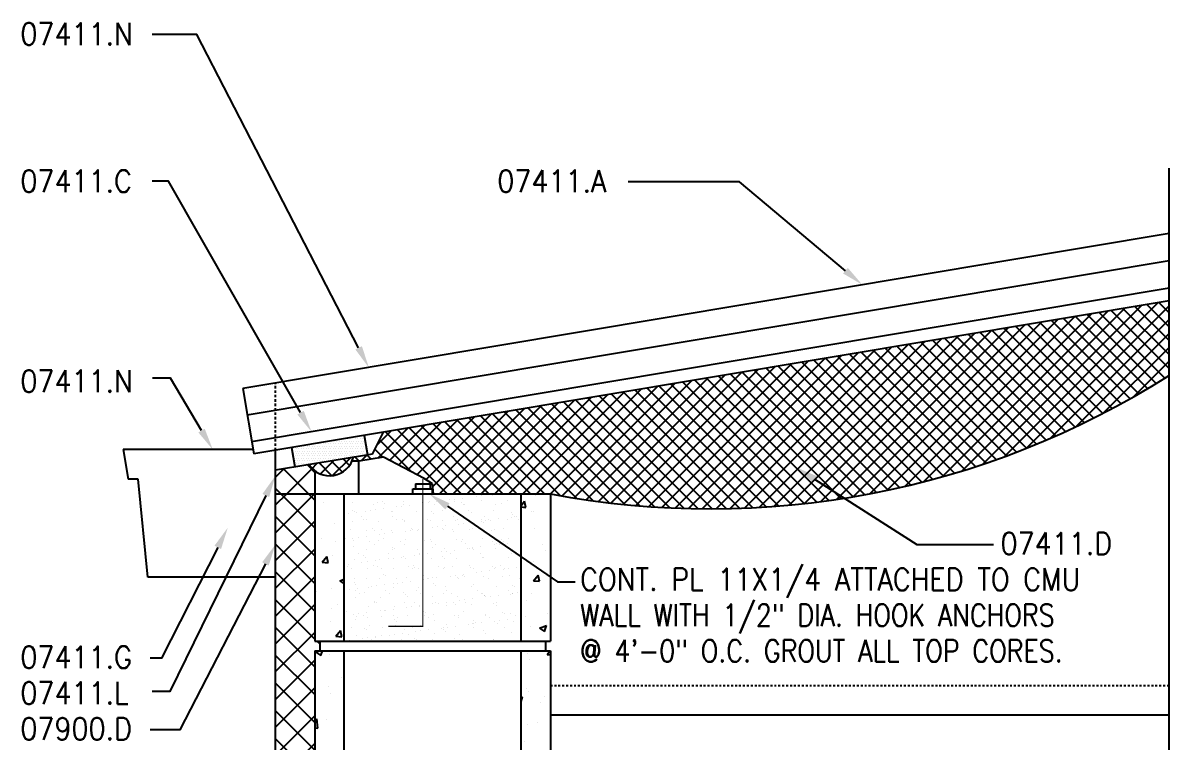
# Model space of a CAD drawing. Extents: x 10 to 698, y 9 to 300.
# Drawn here: x 297.1 to 355.5, y 248.4 to 285 of the extents above; entities that cross this region are included whole.
import ezdxf

# ---------------------------------------------------------------- set-up
doc = ezdxf.new("R2010")
doc.units = 0
doc.header["$LTSCALE"] = 0.5
doc.header["$MEASUREMENT"] = 0
doc.linetypes.add('HIDDEN', pattern=[0.375, 0.25, -0.125])
doc.linetypes.add('HIDDEN2', pattern=[0.1875, 0.125, -0.0625])
doc.layers.get('0').update_dxf_attribs({"linetype": 'CONTINUOUS'})
for name, color, linetype in [('A-ANNO-NOTE', 7, 'CONTINUOUS'), ('A-ANNO-SYMB', 7, 'CONTINUOUS'), ('A-SECT-MBND', 2, 'CONTINUOUS'), ('A-SECT-MCUT', 2, 'CONTINUOUS'), ('A-SECT-PATT', 8, 'CONTINUOUS')]:
    doc.layers.add(name, color=color, linetype=linetype)
doc.styles.add('NOTE', font='romans.shx', dxfattribs={"width": 0.9})

# ---------------------------------------------------------------- blocks, each defined once
blk = doc.blocks.new('*X309')
at = {"color": 0}
for p, q in [((347.108, 262.962), (354.957, 270.811)), ((355.505, 270.285), (354.975, 270.814)), ((343.005, 261.688), (351.56, 270.243)), ((343.973, 261.949), (352.409, 270.385)), ((344.976, 262.245), (353.259, 270.527)), ((346.019, 262.58), (354.108, 270.669)), ((348.251, 263.398), (355.505, 270.652)), ((355.289, 266.965), (351.946, 270.307)), ((355.505, 267.457), (352.552, 270.409)), ((355.505, 268.164), (353.158, 270.51)), ((355.505, 268.871), (353.764, 270.612)), ((355.505, 269.578), (354.369, 270.713)), ((339.411, 260.923), (348.163, 269.674)), ((340.273, 261.077), (349.012, 269.816)), ((341.158, 261.255), (349.862, 269.959)), ((342.068, 261.458), (350.711, 270.101)), ((352.6, 265.411), (348.312, 269.699)), ((353.06, 265.659), (348.918, 269.801)), ((349.46, 263.9), (355.505, 269.945)), ((353.515, 265.911), (349.524, 269.902)), ((353.965, 266.168), (350.129, 270.003)), ((354.411, 266.429), (350.735, 270.105)), ((354.852, 266.695), (351.341, 270.206)), ((336.158, 260.497), (344.766, 269.106)), ((336.945, 260.577), (345.616, 269.248)), ((337.749, 260.674), (346.465, 269.39)), ((338.57, 260.789), (347.314, 269.532)), ((349.744, 264.024), (344.678, 269.091)), ((350.232, 264.243), (345.283, 269.192)), ((350.716, 264.467), (345.889, 269.294)), ((351.194, 264.696), (346.495, 269.395)), ((351.667, 264.93), (347.101, 269.497)), ((352.136, 265.168), (347.706, 269.598)), ((350.751, 264.484), (355.505, 269.238)), ((333.155, 260.323), (341.369, 268.537)), ((333.885, 260.346), (342.219, 268.68)), ((334.629, 260.382), (343.068, 268.822)), ((335.386, 260.433), (343.917, 268.964)), ((346.708, 262.818), (341.043, 268.483)), ((347.227, 263.006), (341.649, 268.584)), ((347.741, 263.199), (342.255, 268.686)), ((348.25, 263.398), (342.86, 268.787)), ((348.753, 263.601), (343.466, 268.888)), ((349.251, 263.81), (344.072, 268.99)), ((352.149, 265.174), (355.505, 268.53)), ((330.351, 260.347), (337.973, 267.969)), ((331.035, 260.325), (338.822, 268.111)), ((331.731, 260.313), (339.671, 268.253)), ((332.437, 260.312), (340.52, 268.395)), ((344.027, 261.964), (338.014, 267.976)), ((344.575, 262.123), (338.62, 268.077)), ((345.117, 262.288), (339.226, 268.179)), ((345.653, 262.459), (339.832, 268.28)), ((346.183, 262.636), (340.437, 268.382)), ((327.711, 260.536), (334.576, 267.401)), ((328.357, 260.475), (335.425, 267.543)), ((329.012, 260.423), (336.274, 267.685)), ((329.677, 260.38), (337.123, 267.827)), ((340.606, 261.142), (334.38, 267.368)), ((341.193, 261.262), (334.986, 267.469)), ((341.773, 261.39), (335.591, 267.571)), ((342.346, 261.524), (336.197, 267.672)), ((342.912, 261.664), (336.803, 267.773)), ((343.473, 261.811), (337.409, 267.875)), ((353.693, 266.012), (355.505, 267.823)), ((325.21, 260.864), (331.179, 266.832)), ((325.823, 260.77), (332.028, 266.974)), ((326.444, 260.683), (332.877, 267.116)), ((327.073, 260.605), (333.727, 267.258)), ((336.93, 260.576), (330.746, 266.76)), ((337.562, 260.65), (331.351, 266.861)), ((338.186, 260.733), (331.957, 266.962)), ((338.803, 260.824), (332.563, 267.064)), ((339.411, 260.923), (333.169, 267.165)), ((340.012, 261.029), (333.774, 267.266)), ((355.462, 267.074), (355.505, 267.116)), ((322.593, 261.075), (327.782, 266.264)), ((323.3, 261.075), (328.631, 266.406)), ((324.007, 261.074), (329.48, 266.548)), ((324.605, 260.965), (330.33, 266.69)), ((332.944, 260.319), (327.111, 266.151)), ((333.633, 260.337), (327.717, 266.253)), ((334.311, 260.365), (328.323, 266.354)), ((334.98, 260.404), (328.928, 266.456)), ((335.639, 260.452), (329.534, 266.557)), ((336.289, 260.509), (330.14, 266.658)), ((319.058, 261.075), (323.536, 265.553)), ((319.765, 261.075), (324.385, 265.695)), ((320.472, 261.075), (325.234, 265.837)), ((321.179, 261.075), (326.084, 265.98)), ((321.886, 261.075), (326.933, 266.122)), ((329.326, 260.401), (324.082, 265.645)), ((330.075, 260.36), (324.688, 265.746)), ((330.81, 260.331), (325.294, 265.847)), ((331.533, 260.315), (325.9, 265.949)), ((332.244, 260.311), (326.505, 266.05)), ((317.199, 262.045), (320.139, 264.985)), ((317.656, 261.794), (320.988, 265.127)), ((318.012, 261.443), (321.837, 265.269)), ((318.35, 261.075), (322.687, 265.411)), ((324.501, 260.984), (320.448, 265.036)), ((325.35, 260.841), (321.054, 265.138)), ((326.18, 260.719), (321.659, 265.239)), ((326.991, 260.615), (322.265, 265.341)), ((327.785, 260.528), (322.871, 265.442)), ((328.563, 260.457), (323.477, 265.543)), ((315.22, 262.894), (316.742, 264.416)), ((315.812, 262.779), (317.591, 264.558)), ((316.274, 262.534), (318.441, 264.701)), ((316.737, 262.289), (319.29, 264.843)), ((320.167, 261.075), (316.814, 264.428)), ((320.874, 261.075), (317.419, 264.53)), ((321.581, 261.075), (318.025, 264.631)), ((322.288, 261.075), (318.631, 264.732)), ((322.995, 261.075), (319.237, 264.834)), ((323.702, 261.075), (319.842, 264.935)), ((315.169, 263.55), (315.893, 264.274)), ((316.937, 262.183), (315.306, 263.815)), ((318.753, 261.075), (315.602, 264.225)), ((319.46, 261.075), (316.208, 264.327)), ((315.476, 262.937), (315.065, 263.349)), ((314.265, 262.734), (314.048, 262.951)), ((314.371, 262.752), (314.675, 263.057)), ((314.871, 262.836), (314.653, 263.053))]:
    blk.add_line(p, q, dxfattribs=at)
blk = doc.blocks.new('*X308')
at = {"color": 0}
for p, q in [((314.213, 261.017), (314.213, 261.017)), ((315.77, 261.019), (315.77, 261.019)), ((317.033, 261.036), (317.033, 261.036)), ((317.327, 261.022), (317.327, 261.022)), ((318.884, 261.025), (318.884, 261.025)), ((320.213, 260.94), (320.213, 260.94)), ((320.441, 261.028), (320.441, 261.028)), ((320.474, 260.974), (320.474, 260.974)), ((320.88, 261.028), (320.88, 261.028)), ((320.972, 261.059), (320.972, 261.059)), ((321.064, 260.974), (321.064, 260.974)), ((321.998, 261.031), (321.998, 261.031)), ((313.917, 260.628), (313.917, 260.628)), ((314.972, 260.533), (314.972, 260.533)), ((315.196, 260.622), (315.196, 260.622)), ((315.438, 260.681), (315.438, 260.681)), ((315.497, 260.319), (315.497, 260.319)), ((315.53, 260.597), (315.53, 260.597)), ((316.176, 260.409), (316.176, 260.409)), ((316.436, 260.443), (316.436, 260.443)), ((316.529, 260.536), (316.529, 260.536)), ((316.546, 260.671), (316.546, 260.671)), ((316.843, 260.496), (316.843, 260.496)), ((317.468, 260.637), (317.468, 260.637)), ((317.522, 260.586), (317.522, 260.586)), ((317.782, 260.62), (317.782, 260.62)), ((317.855, 260.688), (317.855, 260.688)), ((318.086, 260.539), (318.086, 260.539)), ((318.188, 260.674), (318.188, 260.674)), ((318.868, 260.763), (318.868, 260.763)), ((319.128, 260.797), (319.128, 260.797)), ((319.134, 260.682), (319.134, 260.682)), ((319.469, 260.62), (319.469, 260.62)), ((319.534, 260.851), (319.534, 260.851)), ((319.561, 260.536), (319.561, 260.536)), ((319.643, 260.542), (319.643, 260.542)), ((320.485, 260.73), (320.485, 260.73)), ((321.2, 260.544), (321.2, 260.544)), ((321.499, 260.576), (321.499, 260.576)), ((321.793, 260.747), (321.793, 260.747)), ((313.744, 260.088), (313.744, 260.088)), ((313.935, 260.243), (313.935, 260.243)), ((314.027, 260.158), (314.027, 260.158)), ((314.151, 260.142), (314.151, 260.142)), ((314.406, 259.899), (314.406, 259.899)), ((314.462, 259.76), (314.462, 259.76)), ((314.593, 260.16), (314.593, 260.16)), ((314.616, 259.765), (314.616, 259.765)), ((314.83, 260.231), (314.83, 260.231)), ((315.09, 260.266), (315.09, 260.266)), ((315.902, 260.176), (315.902, 260.176)), ((315.963, 259.902), (315.963, 259.902)), ((315.965, 260.198), (315.965, 260.198)), ((316.174, 259.767), (316.174, 259.767)), ((316.463, 259.742), (316.463, 259.742)), ((317.181, 260.17), (317.181, 260.17)), ((317.52, 259.905), (317.52, 259.905)), ((317.731, 259.77), (317.731, 259.77)), ((317.887, 259.724), (317.887, 259.724)), ((317.966, 260.181), (317.966, 260.181)), ((318.058, 260.097), (318.058, 260.097)), ((318.531, 260.219), (318.531, 260.219)), ((319.077, 259.907), (319.077, 259.907)), ((319.166, 259.718), (319.166, 259.718)), ((319.288, 259.773), (319.288, 259.773)), ((319.84, 260.236), (319.84, 260.236)), ((319.996, 260.137), (319.996, 260.137)), ((320.516, 259.767), (320.516, 259.767)), ((320.634, 259.91), (320.634, 259.91)), ((320.845, 259.776), (320.845, 259.776)), ((320.935, 259.741), (320.935, 259.741)), ((321.119, 260.229), (321.119, 260.229)), ((321.341, 259.794), (321.341, 259.794)), ((321.825, 259.783), (321.825, 259.783)), ((321.997, 260.12), (321.997, 260.12)), ((322.02, 259.883), (322.02, 259.883)), ((322.089, 260.035), (322.089, 260.035)), ((322.191, 259.913), (322.191, 259.913)), ((322.281, 259.918), (322.281, 259.918)), ((322.402, 259.779), (322.402, 259.779)), ((322.469, 260.278), (322.469, 260.278)), ((313.818, 259.278), (313.818, 259.278)), ((313.948, 259.665), (313.948, 259.665)), ((314.624, 259.196), (314.624, 259.196)), ((314.96, 259.304), (314.96, 259.304)), ((315.052, 259.219), (315.052, 259.219)), ((315.227, 259.659), (315.227, 259.659)), ((315.376, 259.281), (315.376, 259.281)), ((315.933, 259.213), (315.933, 259.213)), ((316.555, 259.658), (316.555, 259.658)), ((316.578, 259.708), (316.578, 259.708)), ((316.637, 259.175), (316.637, 259.175)), ((316.897, 259.209), (316.897, 259.209)), ((316.933, 259.284), (316.933, 259.284)), ((316.99, 259.259), (316.99, 259.259)), ((317.212, 259.207), (317.212, 259.207)), ((317.304, 259.262), (317.304, 259.262)), ((317.983, 259.352), (317.983, 259.352)), ((318.243, 259.386), (318.243, 259.386)), ((318.49, 259.287), (318.49, 259.287)), ((318.493, 259.698), (318.493, 259.698)), ((318.563, 259.255), (318.563, 259.255)), ((318.649, 259.44), (318.649, 259.44)), ((318.991, 259.242), (318.991, 259.242)), ((319.083, 259.158), (319.083, 259.158)), ((319.329, 259.529), (319.329, 259.529)), ((319.589, 259.563), (319.589, 259.563)), ((319.871, 259.272), (319.871, 259.272)), ((319.995, 259.617), (319.995, 259.617)), ((320.047, 259.29), (320.047, 259.29)), ((320.494, 259.681), (320.494, 259.681)), ((320.586, 259.597), (320.586, 259.597)), ((320.674, 259.706), (320.674, 259.706)), ((321.021, 259.198), (321.021, 259.198)), ((321.151, 259.266), (321.151, 259.266)), ((321.604, 259.292), (321.604, 259.292)), ((322.501, 259.315), (322.501, 259.315)), ((313.549, 258.78), (313.549, 258.78)), ((313.945, 258.82), (313.945, 258.82)), ((313.98, 258.702), (313.98, 258.702)), ((314.205, 258.855), (314.205, 258.855)), ((314.612, 258.908), (314.612, 258.908)), ((314.809, 258.647), (314.809, 258.647)), ((315.259, 258.695), (315.259, 258.695)), ((315.291, 258.997), (315.291, 258.997)), ((315.487, 258.82), (315.487, 258.82)), ((315.551, 259.032), (315.551, 259.032)), ((315.958, 259.085), (315.958, 259.085)), ((316.367, 258.65), (316.367, 258.65)), ((316.609, 258.744), (316.609, 258.744)), ((317.488, 258.803), (317.488, 258.803)), ((317.58, 258.719), (317.58, 258.719)), ((317.918, 258.761), (317.918, 258.761)), ((317.924, 258.653), (317.924, 258.653)), ((319.197, 258.755), (319.197, 258.755)), ((319.481, 258.655), (319.481, 258.655)), ((319.518, 258.759), (319.518, 258.759)), ((320.548, 258.803), (320.548, 258.803)), ((321.038, 258.658), (321.038, 258.658)), ((321.519, 258.742), (321.519, 258.742)), ((321.611, 258.657), (321.611, 258.657)), ((321.802, 258.56), (321.802, 258.56)), ((321.856, 258.82), (321.856, 258.82)), ((322.481, 258.65), (322.481, 258.65)), ((313.984, 258.382), (313.984, 258.382)), ((314.222, 258.026), (314.222, 258.026)), ((314.656, 258.233), (314.656, 258.233)), ((315.02, 258.513), (315.02, 258.513)), ((315.779, 258.029), (315.779, 258.029)), ((315.965, 258.25), (315.965, 258.25)), ((315.985, 258.364), (315.985, 258.364)), ((316.077, 258.28), (316.077, 258.28)), ((316.577, 258.515), (316.577, 258.515)), ((317.244, 258.243), (317.244, 258.243)), ((317.336, 258.032), (317.336, 258.032)), ((317.358, 257.975), (317.358, 257.975)), ((317.765, 258.029), (317.765, 258.029)), ((318.015, 258.32), (318.015, 258.32)), ((318.134, 258.518), (318.134, 258.518)), ((318.444, 258.118), (318.444, 258.118)), ((318.594, 258.292), (318.594, 258.292)), ((318.704, 258.152), (318.704, 258.152)), ((318.893, 258.035), (318.893, 258.035)), ((319.11, 258.206), (319.11, 258.206)), ((319.691, 258.521), (319.691, 258.521)), ((319.79, 258.295), (319.79, 258.295)), ((319.903, 258.309), (319.903, 258.309)), ((320.016, 258.303), (320.016, 258.303)), ((320.05, 258.329), (320.05, 258.329)), ((320.108, 258.219), (320.108, 258.219)), ((320.451, 258.037), (320.451, 258.037)), ((320.456, 258.383), (320.456, 258.383)), ((321.135, 258.472), (321.135, 258.472)), ((321.182, 258.303), (321.182, 258.303)), ((321.249, 258.524), (321.249, 258.524)), ((321.396, 258.507), (321.396, 258.507)), ((322.008, 258.04), (322.008, 258.04)), ((322.046, 258.259), (322.046, 258.259)), ((313.656, 257.392), (313.656, 257.392)), ((313.727, 257.497), (313.727, 257.497)), ((314.011, 257.738), (314.011, 257.738)), ((314.406, 257.586), (314.406, 257.586)), ((314.482, 257.926), (314.482, 257.926)), ((314.574, 257.841), (314.574, 257.841)), ((314.666, 257.621), (314.666, 257.621)), ((315.009, 257.443), (315.009, 257.443)), ((315.073, 257.674), (315.073, 257.674)), ((315.213, 257.395), (315.213, 257.395)), ((315.29, 257.732), (315.29, 257.732)), ((315.752, 257.764), (315.752, 257.764)), ((316.012, 257.798), (316.012, 257.798)), ((316.419, 257.851), (316.419, 257.851)), ((316.512, 257.881), (316.512, 257.881)), ((316.641, 257.781), (316.641, 257.781)), ((316.77, 257.398), (316.77, 257.398)), ((317.01, 257.425), (317.01, 257.425)), ((317.098, 257.941), (317.098, 257.941)), ((317.95, 257.797), (317.95, 257.797)), ((318.327, 257.4), (318.327, 257.4)), ((318.513, 257.864), (318.513, 257.864)), ((318.605, 257.78), (318.605, 257.78)), ((319.04, 257.381), (319.04, 257.381)), ((319.229, 257.791), (319.229, 257.791)), ((319.884, 257.403), (319.884, 257.403)), ((320.543, 257.82), (320.543, 257.82)), ((320.579, 257.84), (320.579, 257.84)), ((321.442, 257.406), (321.442, 257.406)), ((321.888, 257.857), (321.888, 257.857)), ((313.506, 257.004), (313.506, 257.004)), ((313.867, 257.258), (313.867, 257.258)), ((314.687, 257.269), (314.687, 257.269)), ((315.424, 257.261), (315.424, 257.261)), ((315.507, 256.987), (315.507, 256.987)), ((315.599, 256.902), (315.599, 256.902)), ((315.996, 257.286), (315.996, 257.286)), ((316.672, 256.817), (316.672, 256.817)), ((316.981, 257.263), (316.981, 257.263)), ((317.102, 257.341), (317.102, 257.341)), ((317.275, 257.28), (317.275, 257.28)), ((317.537, 256.942), (317.537, 256.942)), ((317.981, 256.834), (317.981, 256.834)), ((318.538, 257.266), (318.538, 257.266)), ((318.626, 257.329), (318.626, 257.329)), ((318.905, 256.884), (318.905, 256.884)), ((319.165, 256.918), (319.165, 256.918)), ((319.26, 256.828), (319.26, 256.828)), ((319.538, 256.925), (319.538, 256.925)), ((319.571, 256.972), (319.571, 256.972)), ((319.63, 256.841), (319.63, 256.841)), ((319.934, 257.345), (319.934, 257.345)), ((320.095, 257.269), (320.095, 257.269)), ((320.251, 257.061), (320.251, 257.061)), ((320.511, 257.096), (320.511, 257.096)), ((320.611, 256.877), (320.611, 256.877)), ((320.917, 257.149), (320.917, 257.149)), ((321.041, 257.364), (321.041, 257.364)), ((321.133, 257.28), (321.133, 257.28)), ((321.214, 257.339), (321.214, 257.339)), ((321.568, 256.881), (321.568, 256.881)), ((321.596, 257.238), (321.596, 257.238)), ((321.652, 257.272), (321.652, 257.272)), ((321.857, 257.273), (321.857, 257.273)), ((321.919, 256.893), (321.919, 256.893)), ((322.263, 257.326), (322.263, 257.326)), ((314.004, 256.548), (314.004, 256.548)), ((314.043, 256.775), (314.043, 256.775)), ((314.096, 256.463), (314.096, 256.463)), ((314.188, 256.263), (314.188, 256.263)), ((314.626, 256.774), (314.626, 256.774)), ((314.719, 256.306), (314.719, 256.306)), ((314.867, 256.353), (314.867, 256.353)), ((315.127, 256.387), (315.127, 256.387)), ((315.322, 256.769), (315.322, 256.769)), ((315.534, 256.44), (315.534, 256.44)), ((316.028, 256.323), (316.028, 256.323)), ((316.034, 256.503), (316.034, 256.503)), ((316.183, 256.777), (316.183, 256.777)), ((316.213, 256.53), (316.213, 256.53)), ((316.473, 256.564), (316.473, 256.564)), ((316.88, 256.617), (316.88, 256.617)), ((317.307, 256.317), (317.307, 256.317)), ((317.559, 256.707), (317.559, 256.707)), ((317.74, 256.78), (317.74, 256.78)), ((317.819, 256.741), (317.819, 256.741)), ((318.034, 256.486), (318.034, 256.486)), ((318.127, 256.402), (318.127, 256.402)), ((318.226, 256.795), (318.226, 256.795)), ((318.657, 256.365), (318.657, 256.365)), ((319.297, 256.783), (319.297, 256.783)), ((319.966, 256.382), (319.966, 256.382)), ((320.065, 256.442), (320.065, 256.442)), ((320.854, 256.785), (320.854, 256.785)), ((321.245, 256.376), (321.245, 256.376)), ((322.065, 256.425), (322.065, 256.425)), ((322.158, 256.34), (322.158, 256.34)), ((322.411, 256.788), (322.411, 256.788)), ((313.521, 256.175), (313.521, 256.175)), ((313.781, 256.21), (313.781, 256.21)), ((314.06, 256.14), (314.06, 256.14)), ((314.074, 255.811), (314.074, 255.811)), ((314.271, 256.006), (314.271, 256.006)), ((314.531, 256.065), (314.531, 256.065)), ((315.353, 255.805), (315.353, 255.805)), ((315.617, 256.143), (315.617, 256.143)), ((315.828, 256.008), (315.828, 256.008)), ((316.531, 256.047), (316.531, 256.047)), ((316.624, 255.963), (316.624, 255.963)), ((316.704, 255.854), (316.704, 255.854)), ((317.174, 256.146), (317.174, 256.146)), ((317.385, 256.011), (317.385, 256.011)), ((318.013, 255.871), (318.013, 255.871)), ((318.562, 256.003), (318.562, 256.003)), ((318.731, 256.148), (318.731, 256.148)), ((318.942, 256.014), (318.942, 256.014)), ((319.292, 255.864), (319.292, 255.864)), ((319.366, 255.65), (319.366, 255.65)), ((319.626, 255.684), (319.626, 255.684)), ((320.032, 255.738), (320.032, 255.738)), ((320.288, 256.151), (320.288, 256.151)), ((320.499, 256.017), (320.499, 256.017)), ((320.562, 255.986), (320.562, 255.986)), ((320.642, 255.913), (320.642, 255.913)), ((320.655, 255.902), (320.655, 255.902)), ((320.712, 255.827), (320.712, 255.827)), ((320.972, 255.862), (320.972, 255.862)), ((321.378, 255.915), (321.378, 255.915)), ((321.845, 256.154), (321.845, 256.154)), ((321.951, 255.93), (321.951, 255.93)), ((322.056, 256.02), (322.056, 256.02)), ((322.057, 256.005), (322.057, 256.005)), ((322.318, 256.039), (322.318, 256.039)), ((313.525, 255.17), (313.525, 255.17)), ((313.617, 255.085), (313.617, 255.085)), ((314.75, 255.343), (314.75, 255.343)), ((315.028, 255.609), (315.028, 255.609)), ((315.03, 255.522), (315.03, 255.522)), ((315.121, 255.524), (315.121, 255.524)), ((315.328, 255.119), (315.328, 255.119)), ((315.555, 255.126), (315.555, 255.126)), ((315.588, 255.153), (315.588, 255.153)), ((315.995, 255.206), (315.995, 255.206)), ((316.059, 255.359), (316.059, 255.359)), ((316.587, 255.525), (316.587, 255.525)), ((316.674, 255.296), (316.674, 255.296)), ((316.934, 255.33), (316.934, 255.33)), ((317.059, 255.564), (317.059, 255.564)), ((317.338, 255.353), (317.338, 255.353)), ((317.341, 255.384), (317.341, 255.384)), ((317.556, 255.108), (317.556, 255.108)), ((318.02, 255.473), (318.02, 255.473)), ((318.144, 255.528), (318.144, 255.528)), ((318.28, 255.507), (318.28, 255.507)), ((318.687, 255.561), (318.687, 255.561)), ((318.689, 255.402), (318.689, 255.402)), ((319.059, 255.547), (319.059, 255.547)), ((319.151, 255.463), (319.151, 255.463)), ((319.586, 255.064), (319.586, 255.064)), ((319.701, 255.531), (319.701, 255.531)), ((319.997, 255.419), (319.997, 255.419)), ((321.09, 255.503), (321.09, 255.503)), ((321.258, 255.533), (321.258, 255.533)), ((321.277, 255.412), (321.277, 255.412)), ((321.587, 255.047), (321.587, 255.047)), ((313.982, 254.941), (313.982, 254.941)), ((314.052, 254.687), (314.052, 254.687)), ((314.106, 254.848), (314.106, 254.848)), ((314.242, 254.976), (314.242, 254.976)), ((314.464, 254.888), (314.464, 254.888)), ((314.649, 255.029), (314.649, 255.029)), ((314.675, 254.754), (314.675, 254.754)), ((315.385, 254.842), (315.385, 254.842)), ((316.021, 254.891), (316.021, 254.891)), ((316.053, 254.67), (316.053, 254.67)), ((316.145, 254.585), (316.145, 254.585)), ((316.232, 254.756), (316.232, 254.756)), ((316.735, 254.89), (316.735, 254.89)), ((317.578, 254.894), (317.578, 254.894)), ((317.648, 255.024), (317.648, 255.024)), ((317.789, 254.759), (317.789, 254.759)), ((318.044, 254.907), (318.044, 254.907)), ((318.083, 254.625), (318.083, 254.625)), ((319.135, 254.896), (319.135, 254.896)), ((319.323, 254.901), (319.323, 254.901)), ((319.346, 254.762), (319.346, 254.762)), ((320.084, 254.608), (320.084, 254.608)), ((320.176, 254.524), (320.176, 254.524)), ((320.493, 254.504), (320.493, 254.504)), ((320.674, 254.95), (320.674, 254.95)), ((320.692, 254.899), (320.692, 254.899)), ((320.903, 254.765), (320.903, 254.765)), ((321.173, 254.594), (321.173, 254.594)), ((321.433, 254.628), (321.433, 254.628)), ((321.679, 254.963), (321.679, 254.963)), ((321.839, 254.681), (321.839, 254.681)), ((321.982, 254.966), (321.982, 254.966)), ((322.114, 254.564), (322.114, 254.564)), ((322.249, 254.902), (322.249, 254.902)), ((322.46, 254.768), (322.46, 254.768)), ((313.877, 254.267), (313.877, 254.267)), ((314.137, 253.885), (314.137, 253.885)), ((314.55, 254.231), (314.55, 254.231)), ((314.642, 254.146), (314.642, 254.146)), ((314.782, 254.379), (314.782, 254.379)), ((315.416, 253.878), (315.416, 253.878)), ((315.434, 254.27), (315.434, 254.27)), ((315.789, 253.885), (315.789, 253.885)), ((316.049, 253.919), (316.049, 253.919)), ((316.091, 254.396), (316.091, 254.396)), ((316.456, 253.973), (316.456, 253.973)), ((316.58, 254.187), (316.58, 254.187)), ((316.767, 253.927), (316.767, 253.927)), ((316.991, 254.273), (316.991, 254.273)), ((317.135, 254.062), (317.135, 254.062)), ((317.37, 254.39), (317.37, 254.39)), ((317.395, 254.096), (317.395, 254.096)), ((317.802, 254.15), (317.802, 254.15)), ((318.076, 253.944), (318.076, 253.944)), ((318.481, 254.239), (318.481, 254.239)), ((318.548, 254.276), (318.548, 254.276)), ((318.581, 254.169), (318.581, 254.169)), ((318.673, 254.085), (318.673, 254.085)), ((318.72, 254.438), (318.72, 254.438)), ((318.741, 254.273), (318.741, 254.273)), ((319.148, 254.327), (319.148, 254.327)), ((319.355, 253.938), (319.355, 253.938)), ((319.827, 254.416), (319.827, 254.416)), ((320.029, 254.455), (320.029, 254.455)), ((320.087, 254.451), (320.087, 254.451)), ((320.105, 254.278), (320.105, 254.278)), ((320.611, 254.125), (320.611, 254.125)), ((320.705, 253.986), (320.705, 253.986)), ((321.308, 254.449), (321.308, 254.449)), ((321.662, 254.281), (321.662, 254.281)), ((322.014, 254.003), (322.014, 254.003)), ((313.764, 253.618), (313.764, 253.618)), ((314.443, 253.708), (314.443, 253.708)), ((314.703, 253.742), (314.703, 253.742)), ((314.868, 253.636), (314.868, 253.636)), ((315.077, 253.748), (315.077, 253.748)), ((315.11, 253.795), (315.11, 253.795)), ((316.425, 253.639), (316.425, 253.639)), ((317.078, 253.73), (317.078, 253.73)), ((317.17, 253.646), (317.17, 253.646)), ((317.982, 253.642), (317.982, 253.642)), ((319.108, 253.686), (319.108, 253.686)), ((319.539, 253.644), (319.539, 253.644)), ((321.096, 253.647), (321.096, 253.647)), ((321.109, 253.669), (321.109, 253.669)), ((321.201, 253.585), (321.201, 253.585))]:
    blk.add_line(p, q, dxfattribs=at)
blk = doc.blocks.new('*X307')
at = {"color": 0}
for p, q in [((313.562, 263.875), (313.562, 263.875)), ((313.687, 263.875), (313.687, 263.875)), ((313.812, 263.875), (313.812, 263.875)), ((313.937, 263.875), (313.937, 263.875)), ((314.062, 263.875), (314.062, 263.875)), ((314.187, 263.875), (314.187, 263.875)), ((314.312, 263.875), (314.312, 263.875)), ((314.375, 264), (314.375, 264)), ((314.437, 263.875), (314.437, 263.875)), ((314.5, 264), (314.5, 264)), ((310.875, 263.25), (310.875, 263.25)), ((310.937, 263.375), (310.937, 263.375)), ((311, 263.25), (311, 263.25)), ((311.062, 263.375), (311.062, 263.375)), ((311.125, 263.25), (311.125, 263.25)), ((311.187, 263.375), (311.187, 263.375)), ((311.25, 263.25), (311.25, 263.25)), ((311.312, 263.375), (311.312, 263.375)), ((311.375, 263.5), (311.375, 263.5)), ((311.375, 263.25), (311.375, 263.25)), ((311.437, 263.375), (311.437, 263.375)), ((311.5, 263.5), (311.5, 263.5)), ((311.5, 263.25), (311.5, 263.25)), ((311.562, 263.375), (311.562, 263.375)), ((311.625, 263.5), (311.625, 263.5)), ((311.625, 263.25), (311.625, 263.25)), ((311.687, 263.375), (311.687, 263.375)), ((311.75, 263.5), (311.75, 263.5)), ((311.75, 263.25), (311.75, 263.25)), ((311.812, 263.375), (311.812, 263.375)), ((311.875, 263.5), (311.875, 263.5)), ((311.875, 263.25), (311.875, 263.25)), ((311.937, 263.375), (311.937, 263.375)), ((312, 263.5), (312, 263.5)), ((312, 263.25), (312, 263.25)), ((312.062, 263.625), (312.062, 263.625)), ((312.062, 263.375), (312.062, 263.375)), ((312.125, 263.5), (312.125, 263.5)), ((312.125, 263.25), (312.125, 263.25)), ((312.187, 263.625), (312.187, 263.625)), ((312.187, 263.375), (312.187, 263.375)), ((312.25, 263.5), (312.25, 263.5)), ((312.25, 263.25), (312.25, 263.25)), ((312.312, 263.625), (312.312, 263.625)), ((312.312, 263.375), (312.312, 263.375)), ((312.375, 263.5), (312.375, 263.5)), ((312.375, 263.25), (312.375, 263.25)), ((312.437, 263.625), (312.437, 263.625)), ((312.437, 263.375), (312.437, 263.375)), ((312.5, 263.5), (312.5, 263.5)), ((312.5, 263.25), (312.5, 263.25)), ((312.562, 263.625), (312.562, 263.625)), ((312.562, 263.375), (312.562, 263.375)), ((312.625, 263.5), (312.625, 263.5)), ((312.625, 263.25), (312.625, 263.25)), ((312.687, 263.625), (312.687, 263.625)), ((312.687, 263.375), (312.687, 263.375)), ((312.75, 263.5), (312.75, 263.5)), ((312.75, 263.25), (312.75, 263.25)), ((312.812, 263.625), (312.812, 263.625)), ((312.812, 263.375), (312.812, 263.375)), ((312.875, 263.75), (312.875, 263.75)), ((312.875, 263.5), (312.875, 263.5)), ((312.875, 263.25), (312.875, 263.25)), ((312.937, 263.625), (312.937, 263.625)), ((312.937, 263.375), (312.937, 263.375)), ((313, 263.75), (313, 263.75)), ((313, 263.5), (313, 263.5)), ((313, 263.25), (313, 263.25)), ((313.062, 263.625), (313.062, 263.625)), ((313.062, 263.375), (313.062, 263.375)), ((313.125, 263.75), (313.125, 263.75)), ((313.125, 263.5), (313.125, 263.5)), ((313.125, 263.25), (313.125, 263.25)), ((313.187, 263.625), (313.187, 263.625)), ((313.187, 263.375), (313.187, 263.375)), ((313.25, 263.75), (313.25, 263.75)), ((313.25, 263.5), (313.25, 263.5)), ((313.25, 263.25), (313.25, 263.25)), ((313.312, 263.625), (313.312, 263.625)), ((313.312, 263.375), (313.312, 263.375)), ((313.375, 263.75), (313.375, 263.75)), ((313.375, 263.5), (313.375, 263.5)), ((313.375, 263.25), (313.375, 263.25)), ((313.437, 263.625), (313.437, 263.625)), ((313.437, 263.375), (313.437, 263.375)), ((313.5, 263.75), (313.5, 263.75)), ((313.5, 263.5), (313.5, 263.5)), ((313.5, 263.25), (313.5, 263.25)), ((313.562, 263.625), (313.562, 263.625)), ((313.562, 263.375), (313.562, 263.375)), ((313.625, 263.75), (313.625, 263.75)), ((313.625, 263.5), (313.625, 263.5)), ((313.625, 263.25), (313.625, 263.25)), ((313.687, 263.625), (313.687, 263.625)), ((313.687, 263.375), (313.687, 263.375)), ((313.75, 263.75), (313.75, 263.75)), ((313.75, 263.5), (313.75, 263.5)), ((313.75, 263.25), (313.75, 263.25)), ((313.812, 263.625), (313.812, 263.625)), ((313.812, 263.375), (313.812, 263.375)), ((313.875, 263.75), (313.875, 263.75)), ((313.875, 263.5), (313.875, 263.5)), ((313.875, 263.25), (313.875, 263.25)), ((313.937, 263.625), (313.937, 263.625)), ((313.937, 263.375), (313.937, 263.375)), ((314, 263.75), (314, 263.75)), ((314, 263.5), (314, 263.5)), ((314, 263.25), (314, 263.25)), ((314.062, 263.625), (314.062, 263.625)), ((314.062, 263.375), (314.062, 263.375)), ((314.125, 263.75), (314.125, 263.75)), ((314.125, 263.5), (314.125, 263.5)), ((314.125, 263.25), (314.125, 263.25)), ((314.187, 263.625), (314.187, 263.625)), ((314.187, 263.375), (314.187, 263.375)), ((314.25, 263.75), (314.25, 263.75)), ((314.25, 263.5), (314.25, 263.5)), ((314.25, 263.25), (314.25, 263.25)), ((314.312, 263.625), (314.312, 263.625)), ((314.312, 263.375), (314.312, 263.375)), ((314.375, 263.75), (314.375, 263.75)), ((314.375, 263.5), (314.375, 263.5)), ((314.375, 263.25), (314.375, 263.25)), ((314.437, 263.625), (314.437, 263.625)), ((314.437, 263.375), (314.437, 263.375)), ((314.5, 263.75), (314.5, 263.75)), ((314.5, 263.5), (314.5, 263.5)), ((314.5, 263.25), (314.5, 263.25)), ((314.562, 263.625), (314.562, 263.625)), ((314.562, 263.375), (314.562, 263.375)), ((314.625, 263.25), (314.625, 263.25)), ((310.937, 263.125), (310.937, 263.125)), ((310.937, 262.875), (310.937, 262.875)), ((311, 263), (311, 263)), ((311, 262.75), (311, 262.75)), ((311.062, 263.125), (311.062, 263.125)), ((311.062, 262.875), (311.062, 262.875)), ((311.125, 263), (311.125, 263)), ((311.125, 262.75), (311.125, 262.75)), ((311.187, 263.125), (311.187, 263.125)), ((311.187, 262.875), (311.187, 262.875)), ((311.25, 263), (311.25, 263)), ((311.25, 262.75), (311.25, 262.75)), ((311.312, 263.125), (311.312, 263.125)), ((311.312, 262.875), (311.312, 262.875)), ((311.375, 263), (311.375, 263)), ((311.375, 262.75), (311.375, 262.75)), ((311.437, 263.125), (311.437, 263.125)), ((311.437, 262.875), (311.437, 262.875)), ((311.5, 263), (311.5, 263)), ((311.5, 262.75), (311.5, 262.75)), ((311.562, 263.125), (311.562, 263.125)), ((311.562, 262.875), (311.562, 262.875)), ((311.625, 263), (311.625, 263)), ((311.625, 262.75), (311.625, 262.75)), ((311.687, 263.125), (311.687, 263.125)), ((311.687, 262.875), (311.687, 262.875)), ((311.75, 263), (311.75, 263)), ((311.75, 262.75), (311.75, 262.75)), ((311.812, 263.125), (311.812, 263.125)), ((311.812, 262.875), (311.812, 262.875)), ((311.875, 263), (311.875, 263)), ((311.875, 262.75), (311.875, 262.75)), ((311.937, 263.125), (311.937, 263.125)), ((311.937, 262.875), (311.937, 262.875)), ((312, 263), (312, 263)), ((312, 262.75), (312, 262.75)), ((312.062, 263.125), (312.062, 263.125)), ((312.062, 262.875), (312.062, 262.875)), ((312.125, 263), (312.125, 263)), ((312.125, 262.75), (312.125, 262.75)), ((312.187, 263.125), (312.187, 263.125)), ((312.187, 262.875), (312.187, 262.875)), ((312.25, 263), (312.25, 263)), ((312.25, 262.75), (312.25, 262.75)), ((312.312, 263.125), (312.312, 263.125)), ((312.312, 262.875), (312.312, 262.875)), ((312.375, 263), (312.375, 263)), ((312.375, 262.75), (312.375, 262.75)), ((312.437, 263.125), (312.437, 263.125)), ((312.437, 262.875), (312.437, 262.875)), ((312.5, 263), (312.5, 263)), ((312.5, 262.75), (312.5, 262.75)), ((312.562, 263.125), (312.562, 263.125)), ((312.562, 262.875), (312.562, 262.875)), ((312.625, 263), (312.625, 263)), ((312.625, 262.75), (312.625, 262.75)), ((312.687, 263.125), (312.687, 263.125)), ((312.687, 262.875), (312.687, 262.875)), ((312.75, 263), (312.75, 263)), ((312.75, 262.75), (312.75, 262.75)), ((312.812, 263.125), (312.812, 263.125)), ((312.812, 262.875), (312.812, 262.875)), ((312.875, 263), (312.875, 263)), ((312.937, 263.125), (312.937, 263.125)), ((312.937, 262.875), (312.937, 262.875)), ((313, 263), (313, 263)), ((313.062, 263.125), (313.062, 263.125)), ((313.062, 262.875), (313.062, 262.875)), ((313.125, 263), (313.125, 263)), ((313.187, 263.125), (313.187, 263.125)), ((313.187, 262.875), (313.187, 262.875)), ((313.25, 263), (313.25, 263)), ((313.312, 263.125), (313.312, 263.125)), ((313.312, 262.875), (313.312, 262.875)), ((313.375, 263), (313.375, 263)), ((313.437, 263.125), (313.437, 263.125)), ((313.437, 262.875), (313.437, 262.875)), ((313.5, 263), (313.5, 263)), ((313.562, 263.125), (313.562, 263.125)), ((313.562, 262.875), (313.562, 262.875)), ((313.625, 263), (313.625, 263)), ((313.687, 263.125), (313.687, 263.125)), ((313.75, 263), (313.75, 263)), ((313.812, 263.125), (313.812, 263.125)), ((313.875, 263), (313.875, 263)), ((313.937, 263.125), (313.937, 263.125)), ((314, 263), (314, 263)), ((314.062, 263.125), (314.062, 263.125)), ((314.125, 263), (314.125, 263)), ((314.187, 263.125), (314.187, 263.125)), ((314.25, 263), (314.25, 263)), ((314.312, 263.125), (314.312, 263.125)), ((314.437, 263.125), (314.437, 263.125)), ((314.562, 263.125), (314.562, 263.125)), ((311, 262.5), (311, 262.5)), ((311.062, 262.625), (311.062, 262.625)), ((311.125, 262.5), (311.125, 262.5)), ((311.187, 262.625), (311.187, 262.625)), ((311.25, 262.5), (311.25, 262.5)), ((311.312, 262.625), (311.312, 262.625)), ((311.437, 262.625), (311.437, 262.625)), ((311.562, 262.625), (311.562, 262.625)), ((311.687, 262.625), (311.687, 262.625)), ((311.812, 262.625), (311.812, 262.625)), ((311.937, 262.625), (311.937, 262.625)), ((312.062, 262.625), (312.062, 262.625))]:
    blk.add_line(p, q, dxfattribs=at)
blk = doc.blocks.new('*X306')
at = {"color": 0}
for p, q in [((312.879, 261.998), (312.23, 262.647)), ((312.288, 262.084), (312.977, 262.772)), ((313.409, 262.176), (312.836, 262.749)), ((312.914, 262.002), (313.826, 262.914)), ((313.775, 262.517), (313.442, 262.85)), ((311.865, 262.368), (312.128, 262.63))]:
    blk.add_line(p, q, dxfattribs=at)
blk = doc.blocks.new('*X305')
at = {"color": 0}
for p, q in [((310.005, 261.921), (310.429, 262.346)), ((311.682, 261.075), (310.413, 262.343)), ((310.572, 261.075), (311.865, 262.368)), ((312.005, 262.166), (311.625, 262.546)), ((310.267, 261.075), (310.005, 261.338)), ((310.005, 259.093), (311.987, 261.075)), ((310.005, 260.507), (310.572, 261.075)), ((312.005, 259.338), (310.267, 261.075)), ((312.005, 260.752), (311.682, 261.075)), ((311.987, 261.075), (312.005, 261.093)), ((312.005, 257.923), (310.005, 259.923)), ((310.005, 257.679), (312.005, 259.679)), ((312.005, 256.509), (310.005, 258.509)), ((310.005, 256.264), (312.005, 258.264)), ((312.005, 255.095), (310.005, 257.095)), ((310.005, 254.85), (312.005, 256.85)), ((312.005, 253.681), (310.005, 255.681)), ((310.005, 253.436), (312.005, 255.436)), ((312.005, 252.267), (310.005, 254.267)), ((310.005, 252.022), (312.005, 254.022)), ((312.255, 253.431), (312.111, 253.575)), ((312.005, 250.852), (310.005, 252.852)), ((310.005, 250.608), (312.005, 252.608)), ((312.005, 249.438), (310.005, 251.438)), ((310.005, 249.193), (312.005, 251.193)), ((312.005, 248.024), (310.005, 250.024)), ((310.005, 247.779), (312.005, 249.779)), ((312.005, 246.61), (310.005, 248.61)), ((310.005, 246.365), (312.005, 248.365)), ((312.125, 245.075), (310.005, 247.196)), ((310.005, 244.951), (312.005, 246.951)), ((312.005, 243.781), (310.005, 245.781)), ((310.005, 243.537), (312.043, 245.575)), ((312.005, 242.367), (310.005, 244.367)), ((310.005, 242.122), (312.005, 244.122)), ((312.005, 240.953), (310.005, 242.953)), ((310.005, 240.708), (312.005, 242.708)), ((312.005, 239.539), (310.005, 241.539)), ((310.005, 239.294), (312.005, 241.294)), ((312.005, 238.125), (310.005, 240.125)), ((310.005, 237.88), (312.005, 239.88)), ((312.005, 236.71), (310.005, 238.71)), ((310.684, 237.145), (312.005, 238.465)), ((310.005, 235.051), (312.005, 237.051)), ((312.028, 237.075), (312.255, 237.301)), ((312.005, 235.296), (310.49, 236.81)), ((312.005, 233.882), (310.005, 235.882)), ((310.005, 233.637), (312.005, 235.637)), ((312.005, 232.468), (310.005, 234.468)), ((310.005, 232.223), (312.005, 234.223)), ((312.005, 231.053), (310.005, 233.053)), ((310.005, 230.809), (312.005, 232.809)), ((312.005, 229.639), (310.005, 231.639)), ((310.22, 229.61), (312.005, 231.394)), ((312.005, 228.225), (310.005, 230.225)), ((310.005, 227.98), (312.005, 229.98)), ((312.255, 229.389), (312.069, 229.575)), ((310.005, 226.566), (312.005, 228.566)), ((312.005, 226.811), (310.248, 228.568)), ((312.005, 225.397), (310.005, 227.397)), ((310.005, 225.152), (312.005, 227.152)), ((312.005, 223.982), (310.005, 225.982)), ((310.005, 223.738), (312.005, 225.738)), ((312.005, 222.568), (310.005, 224.568)), ((310.005, 222.323), (312.005, 224.323)), ((312.084, 221.075), (310.005, 223.154)), ((310.005, 220.909), (312.005, 222.909)), ((312.005, 219.74), (310.005, 221.74)), ((310.005, 219.495), (312.084, 221.575)), ((312.005, 218.326), (310.005, 220.326)), ((310.005, 218.081), (312.005, 220.081)), ((312.005, 216.911), (310.005, 218.911)), ((310.005, 216.666), (312.005, 218.666)), ((312.005, 215.497), (310.005, 217.497)), ((310.005, 215.252), (312.005, 217.252)), ((312.005, 214.083), (310.005, 216.083)), ((310.005, 213.838), (312.005, 215.838)), ((311.098, 213.575), (310.005, 214.669)), ((311.156, 213.575), (312.005, 214.424))]:
    blk.add_line(p, q, dxfattribs=at)
blk = doc.blocks.new('*X304')
at = {"color": 0}
for p, q in [((323.24, 260.974), (323.24, 260.974)), ((312.457, 260.648), (312.457, 260.648)), ((322.505, 260.477), (322.69, 260.697)), ((322.505, 260.405), (322.747, 260.384)), ((322.748, 260.384), (322.69, 260.697)), ((323.038, 260.194), (323.038, 260.194)), ((323.133, 260.196), (323.133, 260.196)), ((312.984, 259.575), (312.984, 259.575)), ((323.18, 259.309), (323.18, 259.309)), ((312.325, 258.784), (312.325, 258.784)), ((313.077, 258.665), (313.077, 258.665)), ((322.525, 258.165), (322.525, 258.165)), ((323.616, 258.472), (323.616, 258.472)), ((323.753, 258.214), (323.753, 258.214)), ((312.383, 257.59), (312.624, 257.878)), ((312.383, 257.59), (312.682, 257.564)), ((312.682, 257.564), (312.625, 257.877)), ((312.923, 257.91), (312.923, 257.91)), ((323.119, 257.645), (323.119, 257.645)), ((323.142, 256.649), (323.383, 256.936)), ((323.441, 256.623), (323.384, 256.936)), ((323.723, 257.067), (323.723, 257.067)), ((312.862, 256.246), (312.862, 256.246)), ((313.282, 256.642), (313.505, 256.727)), ((313.282, 256.642), (313.505, 256.492)), ((323.142, 256.649), (323.441, 256.623)), ((312.103, 256.11), (312.103, 256.11)), ((322.78, 255.659), (322.78, 255.659)), ((323.058, 255.98), (323.058, 255.98)), ((312.059, 255.065), (312.059, 255.065)), ((312.852, 255.256), (312.852, 255.256)), ((313.158, 255.438), (313.158, 255.438)), ((312.801, 254.581), (312.801, 254.581)), ((322.717, 254.817), (322.717, 254.817)), ((323.834, 254.987), (323.834, 254.987)), ((313.077, 253.829), (313.318, 254.117)), ((313.376, 253.803), (313.318, 254.116)), ((322.997, 254.316), (322.997, 254.316)), ((323.452, 254.228), (323.802, 254.363)), ((323.452, 254.228), (323.701, 254.061)), ((323.701, 254.06), (323.802, 254.363)), ((313.077, 253.829), (313.376, 253.803)), ((312.065, 253.016), (312.218, 253.075)), ((312.065, 253.016), (312.314, 252.848)), ((312.314, 252.848), (312.39, 253.075)), ((312.74, 252.917), (312.74, 252.917)), ((322.828, 252.971), (322.828, 252.971)), ((323.836, 252.888), (323.993, 253.075)), ((323.836, 252.888), (324.005, 252.873)), ((322.936, 252.651), (322.936, 252.651)), ((313.367, 251.726), (313.367, 251.726)), ((322.51, 251.833), (322.51, 251.833)), ((312.68, 251.252), (312.68, 251.252)), ((322.764, 251.164), (322.764, 251.164)), ((322.876, 250.987), (322.876, 250.987)), ((312.804, 250.901), (312.804, 250.901)), ((322.505, 250.495), (322.586, 250.737)), ((322.505, 250.706), (322.585, 250.737)), ((323.48, 250.45), (323.48, 250.45)), ((323.708, 250.736), (323.708, 250.736)), ((312.005, 249.507), (312.109, 249.616)), ((312.052, 249.754), (312.052, 249.754)), ((312.165, 249.141), (312.11, 249.616)), ((312.619, 249.588), (312.619, 249.588)), ((322.815, 249.322), (322.815, 249.322)), ((323.343, 249.441), (323.343, 249.441)), ((312.005, 249.166), (312.165, 249.141)), ((312.045, 248.733), (312.045, 248.733)), ((322.702, 248.485), (322.702, 248.485)), ((312.558, 247.923), (312.558, 247.923)), ((322.505, 247.672), (322.782, 247.961)), ((322.505, 247.538), (322.837, 247.486)), ((322.754, 247.658), (322.754, 247.658)), ((322.837, 247.486), (322.782, 247.961)), ((312.497, 246.259), (312.497, 246.259)), ((312.579, 246.225), (312.579, 246.225)), ((322.693, 245.993), (322.693, 245.993)), ((323.87, 245.913), (323.87, 245.913)), ((312.436, 244.594), (312.436, 244.594)), ((322.566, 244.681), (322.566, 244.681)), ((324.003, 244.964), (324.005, 244.963)), ((324.003, 244.964), (324.005, 244.964)), ((312.515, 244.418), (312.515, 244.418)), ((322.632, 244.329), (322.632, 244.329)), ((323.694, 244.404), (323.694, 244.404)), ((323.806, 244.106), (323.806, 244.106)), ((312.383, 243.512), (312.772, 243.918)), ((312.383, 243.512), (312.827, 243.443)), ((312.617, 243.752), (312.967, 243.886)), ((312.617, 243.752), (312.865, 243.584)), ((312.828, 243.443), (312.772, 243.918)), ((312.865, 243.584), (312.967, 243.886)), ((322.554, 243.941), (322.554, 243.941)), ((312.376, 242.93), (312.376, 242.93)), ((312.51, 243.15), (312.51, 243.15)), ((312.03, 242.402), (312.03, 242.402)), ((313.093, 242.695), (313.093, 242.695)), ((322.505, 242.126), (322.572, 242.206)), ((322.572, 242.664), (322.572, 242.664)), ((322.63, 241.893), (322.572, 242.206)), ((323.055, 241.857), (323.445, 242.263)), ((323.186, 242.699), (323.186, 242.699)), ((323.5, 241.788), (323.445, 242.263)), ((322.505, 241.904), (322.63, 241.893)), ((322.687, 242.154), (322.687, 242.154)), ((323.055, 241.857), (323.5, 241.788)), ((312.315, 241.265), (312.315, 241.265)), ((322.787, 241.338), (323.137, 241.472)), ((322.787, 241.338), (323.035, 241.17)), ((323.036, 241.17), (323.137, 241.472)), ((322.511, 241), (322.511, 241)), ((312.59, 239.923), (312.59, 239.923)), ((323.069, 240.411), (323.069, 240.411)), ((312.254, 239.601), (312.254, 239.601)), ((312.266, 239.099), (312.507, 239.387)), ((312.565, 239.073), (312.507, 239.386)), ((323.267, 239.472), (323.267, 239.472)), ((312.266, 239.099), (312.565, 239.073)), ((313.046, 237.814), (313.435, 238.22)), ((313.491, 237.745), (313.435, 238.22)), ((323.025, 238.158), (323.266, 238.445)), ((323.025, 238.158), (323.324, 238.132)), ((323.324, 238.132), (323.266, 238.445)), ((312.193, 237.936), (312.193, 237.936)), ((313.046, 237.814), (313.49, 237.745)), ((313.211, 237.94), (313.211, 237.94)), ((323.679, 238.073), (323.679, 238.073)), ((323.596, 236.882), (323.596, 236.882)), ((323.718, 236.159), (324.005, 236.457)), ((312.015, 236.071), (312.015, 236.071)), ((312.132, 236.272), (312.132, 236.272)), ((322.673, 235.822), (322.673, 235.822)), ((323.718, 236.159), (324.005, 236.114)), ((312.237, 235.386), (312.237, 235.386)), ((312.242, 235.387), (312.242, 235.387)), ((312.96, 235.338), (313.201, 235.626)), ((312.96, 235.338), (313.259, 235.312)), ((313.259, 235.312), (313.201, 235.625)), ((313.291, 234.714), (313.291, 234.714)), ((322.913, 234.934), (322.913, 234.934)), ((323.532, 235.075), (323.532, 235.075)), ((323.719, 234.397), (323.96, 234.684)), ((324.005, 234.441), (323.96, 234.684)), ((312.072, 234.607), (312.072, 234.607)), ((313.168, 234.487), (313.505, 234.616)), ((313.168, 234.487), (313.417, 234.319)), ((313.417, 234.319), (313.505, 234.581)), ((323.719, 234.397), (324.005, 234.372)), ((323.968, 234.263), (323.968, 234.263)), ((312.82, 233.665), (312.82, 233.665)), ((312.011, 232.943), (312.011, 232.943)), ((323.338, 232.073), (323.688, 232.208)), ((323.338, 232.073), (323.587, 231.906)), ((323.587, 231.905), (323.688, 232.208)), ((323.664, 231.741), (323.664, 231.741)), ((322.795, 231.38), (322.795, 231.38)), ((312.005, 230.882), (312.301, 230.996)), ((312.005, 230.825), (312.2, 230.693)), ((312.2, 230.693), (312.302, 230.995)), ((312.938, 230.176), (312.938, 230.176)), ((313.347, 230.136), (313.347, 230.136)), ((323.614, 229.725), (323.614, 229.725)), ((313.283, 228.329), (313.283, 228.329)), ((312.032, 228.164), (312.032, 228.164)), ((323.322, 227.852), (323.322, 227.852)), ((322.619, 227.184), (322.619, 227.184)), ((323.259, 226.045), (323.259, 226.045)), ((323.649, 225.41), (323.649, 225.41)), ((312.023, 224.408), (312.023, 224.408)), ((312.546, 224.634), (312.546, 224.634)), ((323.837, 224.322), (323.837, 224.322)), ((322.7, 223.957), (322.7, 223.957)), ((322.513, 223.402), (322.505, 223.445)), ((322.505, 223.403), (322.512, 223.402)), ((322.643, 223.159), (322.643, 223.159)), ((312.644, 222.425), (312.644, 222.425)), ((323.889, 222.809), (324.005, 222.853)), ((323.889, 222.809), (324.005, 222.731)), ((322.522, 222.35), (322.522, 222.35)), ((323.32, 221.974), (323.32, 221.974)), ((312.503, 221.597), (312.853, 221.731)), ((312.503, 221.597), (312.535, 221.575)), ((312.801, 221.575), (312.853, 221.731)), ((312.148, 220.608), (312.389, 220.896)), ((312.447, 220.582), (312.39, 220.895)), ((315.034, 220.719), (315.375, 221.075)), ((315.034, 220.719), (315.479, 220.65)), ((315.479, 220.65), (315.43, 221.075)), ((319.214, 220.674), (319.214, 220.674)), ((319.868, 221.075), (319.937, 221.028)), ((319.937, 221.028), (319.953, 221.075)), ((321.781, 221.026), (321.781, 221.026)), ((312.148, 220.608), (312.447, 220.582)), ((315.735, 220.295), (315.976, 220.582)), ((315.735, 220.295), (316.034, 220.268)), ((316.034, 220.268), (315.976, 220.582)), ((316.617, 220.299), (316.617, 220.299)), ((319.313, 220.128), (319.313, 220.128)), ((319.321, 219.981), (319.562, 220.268)), ((319.62, 219.954), (319.562, 220.268)), ((320.371, 219.892), (320.76, 220.298)), ((320.815, 219.823), (320.76, 220.297)), ((321.206, 220.378), (321.206, 220.378)), ((322.437, 220.176), (322.437, 220.176)), ((314.092, 219.979), (314.092, 219.979)), ((314.339, 219.758), (314.339, 219.758)), ((314.903, 219.548), (314.903, 219.548)), ((315.487, 219.584), (315.837, 219.718)), ((315.487, 219.584), (315.736, 219.416)), ((315.736, 219.416), (315.838, 219.718)), ((317.008, 219.645), (317.008, 219.645)), ((318.061, 219.964), (318.061, 219.964)), ((319.321, 219.981), (319.62, 219.955)), ((319.521, 219.676), (319.521, 219.676)), ((319.677, 219.532), (319.677, 219.532)), ((320.371, 219.892), (320.815, 219.823)), ((322.907, 219.667), (323.148, 219.954)), ((322.907, 219.667), (323.206, 219.641)), ((323.206, 219.641), (323.149, 219.954)), ((312.724, 219.199), (312.724, 219.199)), ((313.01, 219.299), (313.01, 219.299)), ((315.393, 219.086), (315.393, 219.086)), ((316.605, 219.175), (316.605, 219.175)), ((318.062, 218.973), (318.062, 218.973)), ((319.153, 219.01), (319.153, 219.01)), ((320.731, 218.86), (320.731, 218.86)), ((321.72, 219.362), (321.72, 219.362)), ((322.346, 219.419), (322.346, 219.419)), ((322.673, 219.183), (323.023, 219.317)), ((322.673, 219.183), (322.922, 219.015)), ((322.922, 219.015), (323.023, 219.317)), ((323.635, 219.078), (323.635, 219.078)), ((313.689, 218.675), (313.689, 218.675)), ((314.031, 218.315), (314.031, 218.315)), ((316.556, 218.635), (316.556, 218.635)), ((319.891, 218.406), (319.891, 218.406)), ((320.719, 218.578), (320.719, 218.578)), ((323.049, 218.821), (323.049, 218.821)), ((323.401, 218.748), (323.401, 218.748)), ((316.746, 217.992), (316.746, 217.992)), ((317.803, 218.077), (317.803, 218.077)), ((317.997, 218.156), (317.997, 218.156)), ((318.472, 217.57), (318.822, 217.705)), ((318.721, 217.402), (318.822, 217.705)), ((321.66, 217.697), (321.66, 217.697)), ((312.842, 216.847), (313.083, 217.135)), ((313.141, 216.821), (313.083, 217.134)), ((313.344, 217.216), (313.344, 217.216)), ((313.588, 217.576), (313.588, 217.576)), ((314.887, 217.577), (314.887, 217.577)), ((318.472, 217.57), (318.721, 217.403)), ((319.092, 217.345), (319.092, 217.345)), ((312.842, 216.847), (313.141, 216.821)), ((313.97, 216.65), (313.97, 216.65)), ((316.013, 217.103), (316.013, 217.103)), ((316.428, 216.534), (316.669, 216.821)), ((316.428, 216.534), (316.727, 216.507)), ((316.495, 216.97), (316.495, 216.97)), ((316.727, 216.507), (316.67, 216.821)), ((318.682, 216.991), (318.682, 216.991)), ((321.352, 216.878), (321.352, 216.878)), ((321.733, 216.849), (321.733, 216.849)), ((322.628, 216.828), (322.628, 216.828)), ((322.985, 217.014), (322.985, 217.014)), ((314.271, 215.958), (314.621, 216.092)), ((314.271, 215.958), (314.519, 215.79)), ((314.52, 215.79), (314.621, 216.092)), ((315.43, 216.019), (315.43, 216.019)), ((316.682, 216.184), (316.682, 216.184)), ((318.576, 216.434), (318.576, 216.434)), ((319.712, 216.327), (319.712, 216.327)), ((320.015, 216.22), (320.256, 216.507)), ((320.015, 216.22), (320.314, 216.194)), ((320.314, 216.193), (320.256, 216.507)), ((321.599, 216.033), (321.599, 216.033)), ((323.601, 215.906), (323.842, 216.193)), ((323.9, 215.88), (323.842, 216.193)), ((312.273, 215.604), (312.273, 215.604)), ((315.697, 215.021), (316.087, 215.427)), ((316.142, 214.952), (316.087, 215.427)), ((316.796, 215.827), (316.796, 215.827)), ((319.032, 215.681), (319.032, 215.681)), ((321.456, 215.557), (321.806, 215.692)), ((321.456, 215.557), (321.705, 215.39)), ((321.705, 215.389), (321.807, 215.691)), ((323.601, 215.906), (323.9, 215.88)), ((313.881, 215.326), (313.881, 215.326)), ((313.909, 214.986), (313.909, 214.986)), ((315.697, 215.021), (316.142, 214.952)), ((316.435, 215.306), (316.435, 215.306)), ((320.418, 214.877), (320.418, 214.877)), ((321.67, 215.042), (321.67, 215.042)), ((323.563, 215.291), (323.563, 215.291)), ((312.371, 214.661), (312.371, 214.661)), ((315.04, 214.548), (315.04, 214.548)), ((315.367, 214.212), (315.367, 214.212)), ((317.26, 214.462), (317.26, 214.462)), ((317.709, 214.436), (317.709, 214.436)), ((320.378, 214.323), (320.378, 214.323)), ((321.033, 214.194), (321.423, 214.599)), ((321.033, 214.194), (321.478, 214.125)), ((321.478, 214.124), (321.423, 214.599)), ((321.538, 214.368), (321.538, 214.368)), ((323.047, 214.21), (323.047, 214.21)), ((313.425, 213.989), (313.425, 213.989)), ((314.115, 214.047), (314.115, 214.047)), ((316.094, 213.877), (316.094, 213.877)), ((316.374, 213.642), (316.374, 213.642)), ((317.255, 213.945), (317.605, 214.079)), ((317.255, 213.945), (317.504, 213.777)), ((317.504, 213.777), (317.605, 214.079)), ((318.763, 213.764), (318.763, 213.764)), ((318.971, 214.016), (318.971, 214.016)), ((321.432, 213.651), (321.432, 213.651)), ((322.422, 213.845), (322.422, 213.845))]:
    blk.add_line(p, q, dxfattribs=at)

msp = doc.modelspace()

# ---------------------------------------------------------------- linework, layer by layer
at = {"layer": 'A-ANNO-NOTE', "flags": 128}
for points in [[(314.23735196, 268.50483238), (305.99129501, 284.45200025), (303.72649783, 284.45200025)], [(311.28024198, 265.20637631), (304.55837426, 276.98596436), (303.72649783, 276.98596436)], [(339.02620046, 272.43376481), (333.62385624, 276.95606107), (327.96875733, 276.95606107)], [(306.23788186, 264.29341768), (304.66072545, 266.96306697), (303.73956471, 266.96306697)], [(337.44946303, 261.82325499), (342.66792791, 258.49241336), (346.55685996, 258.49241336)], [(309.50995441, 260.9892889), (304.62422326, 251.00838746), (303.72649783, 251.00838746)], [(318.759511, 260.43847247), (324.3549916, 256.60045692), (325.27069565, 256.60045692)], [(307.06467148, 258.34877013), (304.19923952, 252.70704867), (303.62426008, 252.70704867)], [(309.48803018, 257.5030757), (305.12420484, 249.05992281), (303.62426008, 249.05992281)]]:
    msp.add_lwpolyline(points, dxfattribs=at)
at = {"layer": 'A-ANNO-NOTE', "linetype": 'Continuous', "extrusion": (0, 0, -1)}
for points in [[(-339.14655425, 272.57753969), (-339.88884973, 271.71164208), (-338.90584667, 272.28998994)], [(-314.40390333, 268.59095376), (-314.75408022, 267.50552417), (-314.07080059, 268.41871101)], [(-311.44309308, 265.29930516), (-311.83781506, 264.22926973), (-311.11739088, 265.11344746)], [(-306.39931522, 264.38878813), (-306.81010455, 263.32481756), (-306.07644851, 264.19804724)], [(-337.3485834, 261.66520579), (-336.50116785, 262.42853282), (-337.55034267, 261.98130419)], [(-309.3415485, 261.07172494), (-310.00457064, 261.99972434), (-309.67836031, 260.90685286)], [(-318.65345349, 260.28385018), (-317.83177724, 261.07481756), (-318.86556852, 260.59309477)], [(-306.897498, 258.43367759), (-307.57411624, 259.35181102), (-307.23184496, 258.26386267)], [(-309.32146263, 257.58916578), (-310.00457064, 258.502481), (-309.65459773, 257.41698562)]]:
    msp.add_solid(points, dxfattribs=at)
at = {"layer": 'A-ANNO-SYMB'}
msp.add_line((355.50457064, 247.19685553), (355.50457064, 277.65721116), dxfattribs=at)
at = {"layer": 'A-SECT-MBND', "linetype": 'HIDDEN'}
msp.add_line((310.00457064, 263.28879914), (310.00457064, 266.71072885), dxfattribs=at)
at = {"layer": 'A-SECT-MBND'}
for p, q in [((317.12957064, 261.57481756), (317.12957064, 261.32481756)), ((317.12957064, 261.57481756), (317.87957064, 261.57481756)), ((317.87957064, 261.57481756), (317.87957064, 261.32481756)), ((317.00457064, 261.32481756), (318.00457064, 261.32481756)), ((317.00457064, 261.07481756), (317.00457064, 261.32481756)), ((317.00457064, 261.07481756), (318.00457064, 261.07481756)), ((318.00457064, 261.07481756), (318.00457064, 261.32481756))]:
    msp.add_line(p, q, dxfattribs=at)
at = {"layer": 'A-SECT-MBND', "linetype": 'HIDDEN2'}
msp.add_line((324.00457064, 251.32481756), (355.50457064, 251.32481756), dxfattribs=at)
at = {"layer": 'A-SECT-MBND'}
msp.add_lwpolyline([(315.75457064, 254.32481756, 0.0625, 0.0625, 0), (317.50457064, 254.32481756, 0.0625, 0.0625, 0), (317.50457064, 261.82481756, 0.0625, 0.0625, 0)], format="xyseb", dxfattribs=at)
at = {"layer": 'A-SECT-MCUT'}
for p, q in [((355.50457064, 274.32481756), (308.33460177, 266.4312719)), ((355.50457064, 272.93069805), (308.56154223, 265.0751292)), ((355.50457064, 271.53657854), (308.78848269, 263.7189865)), ((355.50457064, 270.90288786), (308.89163744, 263.102558)), ((308.33460177, 266.4312719), (308.89163744, 263.102558)), ((314.52437965, 264.04515577), (314.68942725, 263.05887017)), ((314.93599865, 263.10013207), (315.51066525, 264.21020338)), ((308.85444394, 263.32481756), (302.25457064, 263.32481756)), ((302.25457064, 263.32481756), (302.50457064, 261.82481756)), ((310.00457064, 237.82481756), (310.00457064, 263.28879914)), ((310.82580864, 263.42622725), (310.99085625, 262.43994165)), ((314.93599865, 263.10013207), (310.00457064, 262.27489404)), ((314.25457064, 262.73262386), (313.89887893, 262.73262386)), ((315.50457064, 262.94180212), (314.25457064, 262.73262386)), ((314.25457064, 261.07481756), (314.25457064, 262.73262386)), ((317.56985247, 261.84825078), (315.50457064, 262.94180212)), ((312.00457064, 262.24484146), (312.00457064, 253.57481756)), ((303.00457064, 261.82481756), (302.50457064, 261.82481756)), ((303.50457064, 256.82481756), (303.00457064, 261.82481756)), ((317.99939145, 261.57999101), (317.56985247, 261.84825078)), ((318.04563359, 261.07481756), (317.99939145, 261.57999101)), ((310.00457064, 261.07481756), (324.00457064, 261.07481756)), ((313.50457064, 253.57481756), (313.50457064, 261.07481756)), ((322.50457064, 253.57481756), (322.50457064, 261.07481756)), ((324.00457064, 261.07481756), (324.00457064, 253.57481756)), ((310.00457064, 256.82481756), (303.50457064, 256.82481756)), ((312.00457064, 253.57481756), (324.00457064, 253.57481756)), ((312.25457064, 253.57481756), (312.25457064, 253.07481756)), ((323.75457064, 253.57481756), (323.75457064, 253.07481756)), ((312.00457064, 253.07481756), (324.00457064, 253.07481756)), ((312.00457064, 253.07481756), (312.00457064, 245.57481756)), ((313.50457064, 245.57481756), (313.50457064, 253.07481756)), ((322.50457064, 245.57481756), (322.50457064, 253.07481756)), ((324.00457064, 253.07481756), (324.00457064, 245.57481756)), ((324.00457064, 249.82481756), (355.50457064, 249.82481756))]:
    msp.add_line(p, q, dxfattribs=at)
for centre, radius, start, end in [((332.13211237, 303.93351203), 43.6225243, 259.2621757246, 302.3974191092), ((312.75761795, 263.24254871), 1.25, 213.0781784782, 345.9218215218)]:
    msp.add_arc(centre, radius, start, end, dxfattribs=at)

# ---------------------------------------------------------------- block references
at = {"layer": 'A-SECT-PATT', "linetype": 'Continuous'}
for name in ['*X309', '*X307', '*X306', '*X305', '*X304', '*X308']:
    msp.add_blockref(name, (0, 0), dxfattribs=at)

# ---------------------------------------------------------------- texts
at = {"layer": 'A-ANNO-NOTE', "style": 'NOTE'}
for s, width, p in [('07411.N', 0.9, (297.01175958, 283.91947273)), ('07411.C', 0.9, (297.01175958, 276.43196733)), ('07411.A', 0.9, (321.29953, 276.43196733)), ('07411.N', 0.9, (297.01175958, 266.24632933)), ('07411.D', 0.9, (346.92373962, 257.97916534)), ('CONT. PL 11X1/4 ATTACHED TO CMU', 0.9, (325.5147958, 256.15773677)), ('WALL WITH 1/2" DIA. HOOK ANCHORS', 0.84375, (325.5147958, 254.3363082)), ('07411.G', 0.9, (297.01175958, 252.19336917)), ('@ 4\'-0" O.C. GROUT ALL TOP CORES.', 0.84375, (325.5147958, 252.51487963)), ('07411.L', 0.9, (297.01175958, 250.3719406)), ('07900.D', 0.9, (297.01175958, 248.55051203))]:
    msp.add_text(s, height=1.125, dxfattribs=dict(at, width=width)).set_placement(p)

doc.saveas('drawing.dxf')
